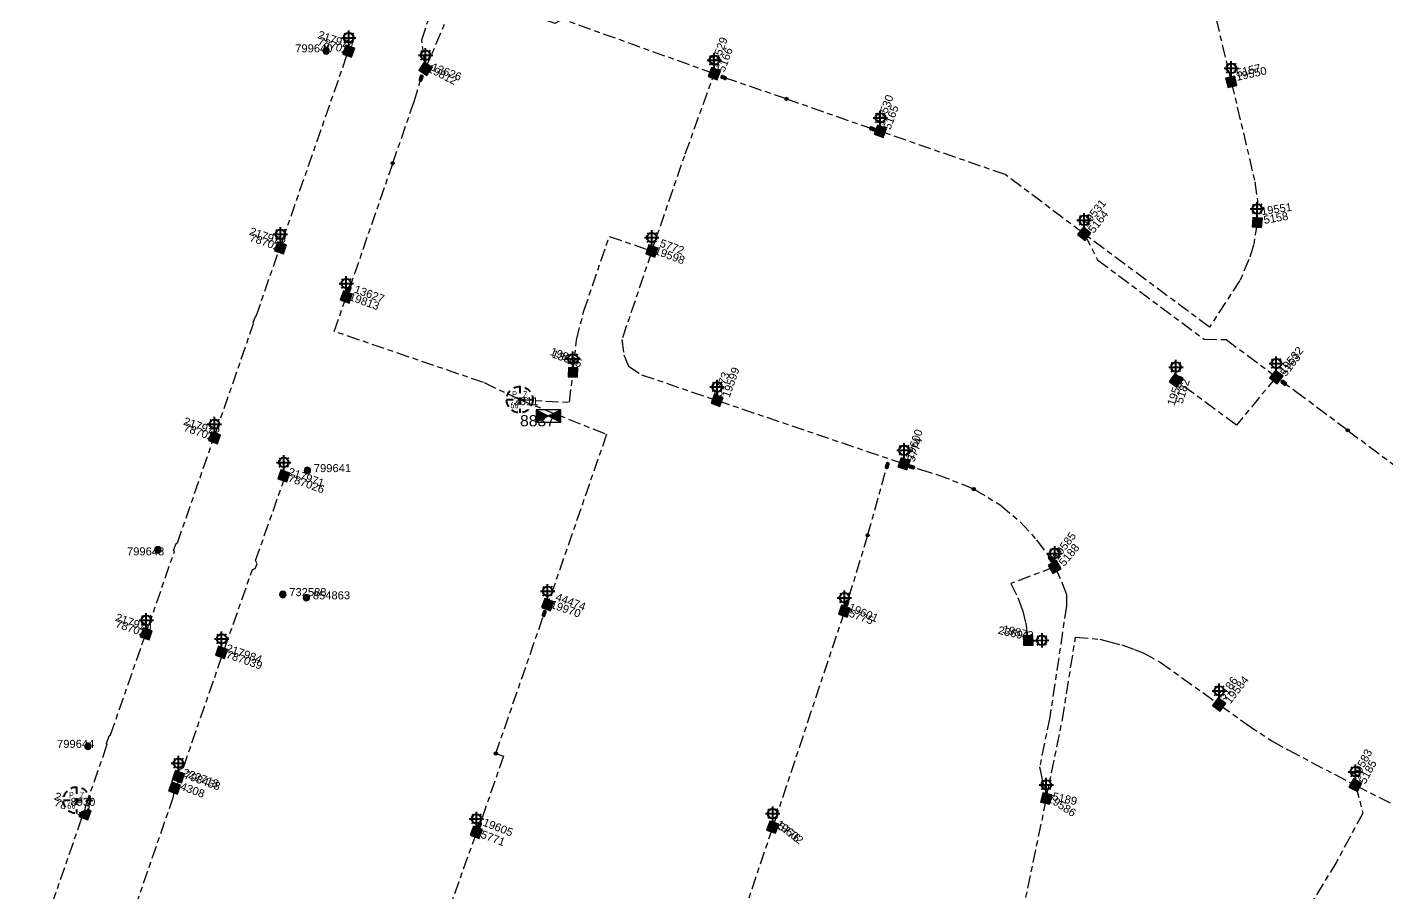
# Model space of a CAD drawing. Header units: metres. Extents: x 301341 to 310479, y 6262403 to 6265281.
# Drawn here: x 309470.5 to 309895.3, y 6264378.3 to 6264648.7 of the extents above; entities that cross this region are included whole.
import ezdxf
from ezdxf.enums import TextEntityAlignment as Align

# ---------------------------------------------------------------- set-up
doc = ezdxf.new("R2010")
doc.units = ezdxf.units.M
doc.linetypes.add('Cable Exist UG', pattern=[8.2, 4, -1.2, 1.8, -1.2])
doc.linetypes.add('Dash', pattern=[5, 3, -2])
doc.layers.get('0').update_dxf_attribs({"color": 6})
for name, color, linetype in [('Equip_SL_EXT', 7, 'Continuous'), ('Equip_SP_SL_EXT', 7, 'Continuous'), ('Mains_SL_EXT', 7, 'Continuous'), ('Sub_SP_EXT', 7, 'Continuous'), ('SupportsOH_SP_TR_HV_LV_SL_EXT', 7, 'Continuous'), ('SupportsUG_SP_LV_SL_EXT', 7, 'Continuous')]:
    doc.layers.add(name, color=color, linetype=linetype)
doc.styles.add('COLUMN_LABEL', font='arial.ttf')
doc.styles.add('iecARIAL', font='arial.ttf', dxfattribs={"height": 2})
doc.styles.add('IESYMBOL1', font='isocp.shx')
doc.styles.add('POLE_LABEL', font='arial.ttf')
doc.styles.add('SLCP_LABEL', font='arial.ttf', dxfattribs={"height": 3.5})
doc.styles.get("Standard").update_dxf_attribs({"font": 'arial.ttf'})

# ---------------------------------------------------------------- blocks, each defined once
blk = doc.blocks.new('SUB_PADMOUNT_EXT')
for points in [[(0, 0), (-3.84, 1.92), (-3.84, -1.92)], [(0, 0), (3.84, 1.92), (3.84, -1.92)]]:
    blk.add_hatch(color=256).paths.add_polyline_path(points)
for p, q in [((3.84, 1.92), (-3.84, -1.92)), ((-3.84, 1.92), (3.84, -1.92))]:
    blk.add_line(p, q)
blk.add_lwpolyline([(-3.84, -1.92), (3.84, -1.92), (3.84, 1.92), (-3.84, 1.92)], close=True)
for tag, height, flags, p in [('STREET_CODE', 0.2, 9, (1.5, 0)), ('ASSET_NUM', 3.5, 8, (2, 2)), ('CONSTRUCTED_VOLTAGE', 0.2, 9, (1.5, -0.2)), ('OPERATING_VOLTAGE', 0.2, 9, (1.5, -0.6)), ('ORIENTATION', 0.2, 9, (1.5, -0.8)), ('OWNED_BY', 0.2, 9, (1.5, -1)), ('OPERATED_BY', 0.2, 9, (1.5, -1.2)), ('SECONDARY_VOLTAGE', 0.2, 9, (1.5, -1.6)), ('STATE', 0.2, 9, (1.5, -1.8)), ('SUBSTATION_TYPE', 0.2, 9, (1.5, -2.2)), ('STREETNAME', 0.2, 9, (1.5, -3)), ('SUBURB', 0.2, 9, (1.5, -3.2)), ('Z', 0.2, 1, (1.5, -3.6)), ('NO_PHASES', 0.2, 9, (1.5, -0.4)), ('MAINTAINED_BY', 0.2, 9, (1.5, -1.4)), ('PARENT', 0.2, 9, (1.5, -2)), ('USAGE', 0.2, 9, (1.5, -2.4)), ('LEGEND', 0.2, 9, (1.5, -2.6)), ('LOCATION', 0.2, 9, (1.5, -2.8)), ('NOTES', 0.2, 9, (1.5, -3.4))]:
    blk.add_attdef(tag, text='', height=height, dxfattribs=dict(flags=flags)).set_placement(p, align=Align.MIDDLE_LEFT)
blk = doc.blocks.new('COLUMN_EXT')
blk.add_hatch(color=256).paths.add_polyline_path([(-1.49, 1.48), (-1.49, -1.49), (1.48, -1.49), (1.48, 1.48)])
blk.add_lwpolyline([(-1.49, -1.49), (1.48, -1.49), (1.48, 1.48), (-1.49, 1.48)], close=True)
for tag, height, style, flags, p in [('STRUCTURE_PLANT_NUMBER', 0.2, 'POLE_LABEL', 9, (1.81, 0.03)), ('ASSET_NUM', 2.5, 'COLUMN_LABEL', 8, (2, 2)), ('STREET_CODE', 0.2, 'COLUMN_LABEL', 9, (1.81, -0.2))]:
    blk.add_attdef(tag, text='', height=height, dxfattribs=dict(style=style, flags=flags)).set_placement(p, align=Align.MIDDLE_LEFT)
at = {"flags": 1}
blk.add_attdef('Z', (1.81, -2.35), '', height=0.2, dxfattribs=at)
at = {"flags": 9}
for tag, p in [('COLUMN_TYPE', (1.81, -0.4)), ('OWNED_BY', (1.81, -0.6)), ('STATE', (1.81, -0.8)), ('USAGE', (1.81, -1)), ('STREETNAME', (1.81, -1.6)), ('SUBURB', (1.81, -1.8)), ('LEGEND', (1.81, -1.2)), ('LOCATION', (1.81, -1.4)), ('NOTES', (1.81, -2))]:
    blk.add_attdef(tag, text='', height=0.2, dxfattribs=at).set_placement(p, align=Align.MIDDLE_LEFT)
blk = doc.blocks.new('SL_LANTERN_EXT')
at = {"lineweight": 40}
for p, q in [((-1.46, 5.68), (-1.06, 5.28)), ((0, 1.97), (0, 6.47)), ((1.46, 5.68), (1.06, 5.28)), ((-2.25, 4.22), (2.25, 4.22)), ((-1.46, 2.76), (-1.06, 3.16)), ((0, 0), (0, 2.72)), ((1.46, 2.76), (1.06, 3.16))]:
    blk.add_line(p, q, dxfattribs=at)
blk.add_circle((0, 4.22), 1.5, dxfattribs=at)
at = {"style": 'iecARIAL', "flags": 8}
blk.add_attdef('ASSET_NUM', (1.5, 1.5), '', height=2.5, dxfattribs=at)
for tag, p, height, flags in [('OPERATING_VOLTAGE', (0.98, -1.65), 0.2, 9), ('ORIENTATION', (0.98, -1.85), 0.2, 9), ('OWNED_BY', (0.98, -2.05), 0.2, 9), ('STATE', (0.98, -2.25), 0.2, 9), ('CONSTRUCTED_VOLTAGE', (0.98, -0.65), 0.2, 9), ('CONTROL_TYPE', (0.98, -0.85), 0.2, 9), ('LANTERN_PURPOSE', (0.98, -1.05), 0.2, 9), ('LANTERN_TYPE', (0.98, -1.25), 0.2, 9), ('NO_PHASES', (0.98, -1.45), 0.2, 9), ('USAGE', (0.98, -2.45), 0.2, 9), ('CEXIST', (0.98, -2.65), 0.2, 9), ('CNEW', (0.98, -2.85), 0.2, 9), ('CNUMBER', (0.98, -3.05), 0.2, 9), ('CREMOVE', (0.98, -3.25), 0.2, 9), ('CREPLACE', (0.98, -3.45), 0.2, 9), ('LKINGHEIGHT', (0.98, -3.65), 0.2, 9), ('LBRACKET', (0.98, -3.85), 0.2, 9), ('LBRACKETVOCAB', (0.98, -4.05), 0.2, 9), ('LCATEGORY', (0.98, -4.25), 0.2, 9), ('LNUMBER', (2.18, -3.25), 2.5, 8), ('LCHARGE1', (0.98, -4.45), 0.2, 9), ('LCHARGE1PERCENT', (0.98, -4.65), 0.2, 9), ('LCHARGE2', (0.98, -4.85), 0.2, 9), ('LCHARGE2PERCENT', (0.98, -5.05), 0.2, 9), ('LCHARGE3', (0.98, -5.25), 0.2, 9), ('LCHARGE3PERCENT', (0.98, -5.45), 0.2, 9), ('LEXIST', (0.98, -5.65), 0.2, 9), ('LLAMP', (0.98, -5.85), 0.2, 9), ('LLAMPVOCAB', (0.98, -6.05), 0.2, 9), ('LMAST', (0.98, -6.25), 0.2, 9), ('LMASTVOCAB', (0.98, -6.45), 0.2, 9), ('LNEW', (0.98, -6.65), 0.2, 9), ('LANTNUMBER', (0.98, -6.85), 0.2, 9), ('LOUTREACH', (0.98, -7.25), 0.2, 9), ('LOUTREACHVOCAB', (0.98, -7.45), 0.2, 9), ('LRATECODE', (0.98, -7.65), 0.2, 9), ('LREMOVE', (0.98, -7.85), 0.2, 9), ('LREPLACE', (0.98, -8.05), 0.2, 9), ('LTYPE', (0.98, -8.25), 0.2, 9), ('LTYPEVOCAB', (0.98, -8.45), 0.2, 9), ('LEGEND', (0.98, -8.65), 0.2, 9), ('STREETNAME', (0.98, -9.25), 0.2, 9), ('SUBURB', (0.98, -9.45), 0.2, 1), ('LOCATION', (0.98, -8.85), 0.2, 9), ('NOTES', (0.98, -9.05), 0.2, 9)]:
    blk.add_attdef(tag, p, '', height=height, dxfattribs=dict(flags=flags))
blk = doc.blocks.new('POLE_EXT')
blk.add_hatch(color=256).paths.add_polyline_path([(-1, 0, 1), (1, 0, 1)])
blk.add_lwpolyline([(-1, 0, 1), (1, 0, 1)], format="xyb", close=True)
for tag, height, flags, p in [('pNumber', 2.5, 8, (-17.84, 2.07)), ('OWNED_BY', 0.2, 9, (1.35, -0.4)), ('SPECIAL_USE', 0.2, 9, (1.35, -0.8)), ('STATE', 0.2, 9, (1.35, -1)), ('cLV', 0.2, 9, (1.35, -1.4)), ('hDepth', 0.2, 9, (1.35, -1.6)), ('hDia', 0.2, 9, (1.35, -1.8)), ('cHV', 0.2, 9, (1.35, -2)), ('cLinedev', 0.2, 9, (1.35, -3.4)), ('pExisting', 0.2, 9, (1.35, -3.8)), ('PARENT', 0.2, 9, (1.35, -0.6)), ('USAGE', 0.2, 9, (1.35, -1.2)), ('LBRACKET', 0.2, 9, (1.35, -2.2)), ('LExisting', 0.2, 9, (1.35, -2.4)), ('LANTNUMBER', 0.2, 9, (1.35, -2.6)), ('LOther', 0.2, 9, (1.35, -2.8)), ('LRemove', 0.2, 9, (1.35, -3)), ('LEGEND', 0.2, 9, (1.35, -3.2)), ('LOCATION', 0.2, 9, (1.35, -3.6)), ('PFNUMBER', 0.2, 9, (1.35, -4)), ('NEWPFNUMBER', 0.2, 9, (1.35, -4.2)), ('pFooting', 0.2, 9, (1.35, -4.4)), ('pNew', 0.2, 9, (1.35, -4.6)), ('pRelocate', 0.2, 9, (1.35, -5)), ('pRemove', 0.2, 9, (1.35, -5.2)), ('pReplace', 0.2, 9, (1.35, -5.4)), ('pStay', 0.2, 9, (1.35, -5.6)), ('pType', 0.2, 9, (1.35, -5.8)), ('cspan', 0.2, 9, (1.35, -6)), ('STREETNAME', 0.2, 9, (1.35, -6.2)), ('SUBURB', 0.2, 9, (1.35, -6.4)), ('OPERATED_BY', 0.2, 9, (1.36, -7.01)), ('NOTES', 0.2, 9, (1.35, -6.6)), ('MAINTAINED_BY', 0.2, 9, (1.36, -6.81))]:
    blk.add_attdef(tag, text='', height=height, dxfattribs=dict(flags=flags)).set_placement(p, align=Align.MIDDLE_LEFT)
at = {"style": 'POLE_LABEL'}
for tag, height, flags, p in [('STRUCTURE_PLANT_NUMBER', 0.2, 9, (1.35, 0.03)), ('ASSET_NUM', 2.5, 8, (2, 2)), ('STREET_CODE', 0.2, 9, (1.35, -0.2))]:
    blk.add_attdef(tag, text='', height=height, dxfattribs=dict(at, flags=flags)).set_placement(p, align=Align.MIDDLE_LEFT)
at = {"flags": 1}
blk.add_attdef('Z', (1.35, -7.33), '', height=0.2, dxfattribs=at)
blk = doc.blocks.new('SL_STJ_EXT')
h = blk.add_hatch(color=256)
edge = h.paths.add_edge_path()
edge.add_ellipse((-0.59, 0.13), major_axis=(0.226, 0.226), ratio=1, start_angle=45, end_angle=135)
edge.add_line((-0.91, 0.13), (-0.91, -0.13))
edge.add_ellipse((-0.59, -0.13), major_axis=(0.226, 0.226), ratio=1, start_angle=135, end_angle=225)
edge.add_line((-0.59, -0.45), (0.59, -0.45))
edge.add_ellipse((0.59, -0.13), major_axis=(-0.226, 0.226), ratio=1, start_angle=135, end_angle=225)
edge.add_line((0.91, -0.13), (0.91, 0.13))
edge.add_ellipse((0.59, 0.13), major_axis=(-0.226, 0.226), ratio=1, start_angle=225, end_angle=315)
edge.add_line((0.59, 0.45), (-0.59, 0.45))
blk.add_lwpolyline([(-0.91, 0.13), (-0.91, -0.13, 0.414214), (-0.59, -0.45), (0.59, -0.45, 0.414214), (0.91, -0.13), (0.91, 0.13, 0.414214), (0.59, 0.45), (-0.59, 0.45, 0.414214)], format="xyb", close=True)
at = {"flags": 1}
blk.add_attdef('Z', (0, 0), '', height=0.2, dxfattribs=at)
at = {"flags": 9}
for tag, p in [('ORIENTATION', (0, 0)), ('USAGE', (0, -0.2)), ('LEGEND', (0, -0.4)), ('NOTES', (0, -0.6))]:
    blk.add_attdef(tag, text='', height=0.2, dxfattribs=at).set_placement(p, align=Align.MIDDLE_LEFT)
blk = doc.blocks.new('SLCP_ZELL_EXT')
blk.add_wipeout([(-0.14, 4.3), (-0.4, 4.28), (-0.67, 4.25), (-0.94, 4.2), (-1.2, 4.13), (-1.46, 4.05), (-1.71, 3.95), (-1.95, 3.83), (-2.19, 3.7), (-2.42, 3.56), (-2.64, 3.4), (-2.85, 3.23), (-3.04, 3.04), (-3.23, 2.85), (-3.4, 2.64), (-3.56, 2.42), (-3.7, 2.19), (-3.83, 1.95), (-3.95, 1.71), (-4.05, 1.46), (-4.13, 1.2), (-4.2, 0.94), (-4.25, 0.67), (-4.28, 0.4), (-4.3, 0.14), (-4.3, -0.14), (-4.28, -0.4), (-4.25, -0.67), (-4.2, -0.94), (-4.13, -1.2), (-4.05, -1.46), (-3.95, -1.71), (-3.83, -1.95), (-3.7, -2.19), (-3.56, -2.42), (-3.4, -2.64), (-3.23, -2.85), (-3.04, -3.04), (-2.85, -3.23), (-2.64, -3.4), (-2.42, -3.56), (-2.19, -3.7), (-1.95, -3.83), (-1.71, -3.95), (-1.46, -4.05), (-1.2, -4.13), (-0.94, -4.2), (-0.67, -4.25), (-0.4, -4.28), (-0.14, -4.3), (0.14, -4.3), (0.4, -4.28), (0.67, -4.25), (0.94, -4.2), (1.2, -4.13), (1.46, -4.05), (1.71, -3.95), (1.95, -3.83), (2.19, -3.7), (2.42, -3.56), (2.64, -3.4), (2.85, -3.23), (3.04, -3.04), (3.23, -2.85), (3.4, -2.64), (3.56, -2.42), (3.7, -2.19), (3.83, -1.95), (3.95, -1.71), (4.05, -1.46), (4.13, -1.2), (4.2, -0.94), (4.25, -0.67), (4.28, -0.4), (4.3, -0.14), (4.3, 0.14), (4.28, 0.4), (4.25, 0.67), (4.2, 0.94), (4.13, 1.2), (4.05, 1.46), (3.95, 1.71), (3.83, 1.95), (3.7, 2.19), (3.56, 2.42), (3.4, 2.64), (3.23, 2.85), (3.04, 3.04), (2.85, 3.23), (2.64, 3.4), (2.42, 3.56), (2.19, 3.7), (1.95, 3.83), (1.71, 3.95), (1.46, 4.05), (1.2, 4.13), (0.94, 4.2), (0.67, 4.25), (0.4, 4.28), (0.14, 4.3)])
at = {"linetype": 'Dash', "lineweight": 40, "ltscale": 0.7}
for p, q in [((-4.11, 0), (4.11, 0)), ((0, 4.11), (0, -4.11))]:
    blk.add_line(p, q, dxfattribs=at)
blk.add_circle((0, 0), 4.11, dxfattribs=at)
at = {"lineweight": 40, "style": 'IESYMBOL1'}
for s, p in [('P', (-1.6, 0)), ('Z', (1.7, 0)), ('60', (-1.61, -3.31))]:
    blk.add_text(s, height=2, dxfattribs=at).set_placement(p, align=Align.BOTTOM_CENTER)
at = {"flags": 1}
blk.add_attdef('Z', (0, 0), '', height=0.2, dxfattribs=at)
at = {"style": 'SLCP_LABEL'}
for tag, height, flags, p in [('ASSET_NUM', 2.5, 8, (2, 2)), ('STREET_CODE', 0.2, 9, (0, -0.2))]:
    blk.add_attdef(tag, text='', height=height, dxfattribs=dict(at, flags=flags)).set_placement(p, align=Align.MIDDLE_LEFT)
at = {"flags": 9}
for tag, p in [('CONSTRUCTED_VOLTAGE', (0, -0.4)), ('CONTROL_TYPE', (0, -0.6)), ('OPERATING_VOLTAGE', (0, -1)), ('ORIENTATION', (0, -1.2)), ('OWNED_BY', (0, -1.4)), ('STATE', (0, -2)), ('NO_PHASES', (0, -0.8)), ('USAGE', (0, -1.6)), ('LOCATION', (0, -1.8)), ('NOTES', (0, -2.2))]:
    blk.add_attdef(tag, text='', height=0.2, dxfattribs=at).set_placement(p, align=Align.MIDDLE_LEFT)
blk = doc.blocks.new('CONNECTOR_NODE_EXT')
h = blk.add_hatch(color=256)
edge = h.paths.add_edge_path()
edge.add_arc((0, 0), 0.5, 0, 360)
blk.add_circle((0, 0), 0.5)
at = {"flags": 1}
blk.add_attdef('Z', (0, 0), '', height=0.2, dxfattribs=at)
at = {"flags": 9}
for tag, p in [('CONNECTOR_TYPE', (0, 0)), ('CONSTRUCTED_VOLTAGE', (0, -0.2)), ('OPERATING_VOLTAGE', (0, -0.6)), ('ORIENTATION', (0, -0.8)), ('SUBTYPE', (0, -1)), ('NO_PHASES', (0, -0.4)), ('USAGE', (0, -1.2)), ('NOTES', (0, -1.4))]:
    blk.add_attdef(tag, text='', height=0.2, dxfattribs=at).set_placement(p, align=Align.MIDDLE_LEFT)

msp = doc.modelspace()

# ---------------------------------------------------------------- linework, layer by layer
at = {"layer": 'Mains_SL_EXT', "linetype": 'Cable Exist UG'}
for points in [[(309594.93, 6264635.73), (309605.58, 6264660.68), (309602.87, 6264665.3), (309602.87, 6264668.73), (309604.88, 6264670.42), (309619.84, 6264712.97), (309621.58, 6264713.66)], [(309848.3, 6264687.41), (309834.74, 6264680.27), (309836.08, 6264675.11), (309846.68, 6264631.67)], [(309594.94, 6264635.73), (309593.73, 6264644.73), (309598.42, 6264658.94), (309584.84, 6264663.37)], [(309685.16, 6264634.18), (309637.7, 6264651.18), (309635.38, 6264649.87), (309632.24, 6264650.98), (309631.37, 6264652.88)], [(309549.59, 6264579.79), (309550.21, 6264581.96), (309550.21, 6264581.96), (309570.39, 6264639.97), (309570.93, 6264641.22)], [(309584.68, 6264606.24), (309591.36, 6264625.47), (309593.55, 6264632.8)], [(309665.62, 6264578.79), (309676.1, 6264609.18), (309685.16, 6264634.18)], [(309707.71, 6264626.34), (309688.09, 6264632.99)], [(309846.68, 6264631.67), (309854.05, 6264600.46), (309854.83, 6264594.5), (309854.78, 6264587.72)], [(309707.71, 6264626.34), (309734.59, 6264616.92)], [(309800.72, 6264584.17), (309776.08, 6264602.66), (309737.01, 6264616.17)], [(309584.68, 6264606.24), (309571.07, 6264566.89)], [(309854.78, 6264587.72), (309853.65, 6264580.65), (309852.21, 6264576.13), (309849.39, 6264569.62), (309839.84, 6264555.01), (309800.72, 6264584.17)], [(309641, 6264540.9), (309642.07, 6264551), (309644.42, 6264560.12), (309652.34, 6264583.34), (309665.62, 6264578.79)], [(309800.72, 6264584.17), (309804.89, 6264576.07), (309838.17, 6264551.26), (309845.05, 6264551.15), (309860.75, 6264539.42)], [(309528.97, 6264520.48), (309529.29, 6264521.82), (309529.29, 6264521.82), (309541.2, 6264556.12), (309541.05, 6264556.32), (309541.76, 6264558.37), (309542.01, 6264558.46), (309548.95, 6264578.45), (309549.59, 6264579.79)], [(309665.62, 6264578.79), (309656.31, 6264551.19), (309656.86, 6264546.41), (309658.36, 6264542.85), (309662.43, 6264540.14), (309686.03, 6264532.11)], [(309860.75, 6264539.42), (309848.27, 6264524.42), (309829.37, 6264538.34)], [(309883.06, 6264522.77), (309869.11, 6264533.18), (309863.06, 6264537.61)], [(309686.03, 6264532.11), (309744.44, 6264512.32)], [(309883.06, 6264522.77), (309901.69, 6264508.86)], [(309507.67, 6264459.21), (309508.18, 6264461.06), (309508.18, 6264461.06), (309516.48, 6264484.94), (309516.22, 6264485.26), (309516.97, 6264487.41), (309517.4, 6264487.59), (309528.18, 6264518.65), (309528.97, 6264520.48)], [(309733.06, 6264489.98), (309739.18, 6264511.78)], [(309766.21, 6264504.42), (309758.23, 6264507.65), (309752.42, 6264509.63), (309746.86, 6264511.34)], [(309531.21, 6264453.42), (309532.08, 6264454.38), (309532.08, 6264454.38), (309540.85, 6264479.3), (309541.72, 6264479.58), (309542.37, 6264481.13), (309541.84, 6264482.1), (309550.41, 6264506.46), (309550.64, 6264508.54)], [(309766.21, 6264504.42), (309774.44, 6264499.52), (309780.74, 6264494.21), (309785.8, 6264488.57), (309790.28, 6264482.58)], [(309733.06, 6264489.98), (309726.6, 6264468.85)], [(309791.51, 6264480.13), (309777.75, 6264474.92), (309779.96, 6264470.56), (309781.41, 6264466.67), (309782.48, 6264462.54), (309783.25, 6264457.12)], [(309791.51, 6264480.13), (309793.83, 6264475.04), (309795.19, 6264471.53), (309795.18, 6264467.97), (309789.98, 6264433.13), (309786.81, 6264417.66), (309788.87, 6264407.8)], [(309616.87, 6264421.8), (309632.02, 6264465.57)], [(309725.81, 6264466.27), (309703.4, 6264398.82)], [(309788.87, 6264407.8), (309793.92, 6264432.41), (309798.02, 6264458.21), (309805.65, 6264457.51), (309807.92, 6264456.92), (309812.45, 6264455.75), (309816.48, 6264454.33), (309819.13, 6264453.31), (309824.45, 6264450.37), (309842.91, 6264437.18)], [(309516.45, 6264410.55), (309515.72, 6264413.23), (309515.72, 6264413.23), (309516.61, 6264415.99), (309519.26, 6264417.47), (309531.33, 6264452.17), (309531.33, 6264452.17), (309531.21, 6264453.42)], [(309842.91, 6264437.18), (309851.34, 6264431.05), (309859.34, 6264425.77), (309864.41, 6264422.95), (309885.46, 6264411.92)], [(309616.87, 6264421.8), (309619.26, 6264420.96), (309611.79, 6264399.4)], [(309885.46, 6264411.92), (309904.14, 6264402.47), (309909.55, 6264401.15), (309914.69, 6264402.46), (309918.46, 6264405.79), (309927.58, 6264418.3), (309928.74, 6264419.06)], [(309516.45, 6264410.55), (309517.26, 6264411.58), (309517.79, 6264413.2), (309517.73, 6264414.6)], [(309885.46, 6264411.92), (309887.77, 6264403.23), (309879.66, 6264388.12), (309866, 6264365.71)], [(309516.28, 6264410.62), (309516.1, 6264408.28), (309499.29, 6264359.7), (309496.74, 6264358.47), (309495.69, 6264355.69), (309496.42, 6264352.97)], [(309788.87, 6264407.8), (309780.39, 6264367.21), (309769.37, 6264335.48)], [(309703.4, 6264398.82), (309691.85, 6264364.61), (309688.47, 6264360.03), (309675.88, 6264360.14)], [(309610.83, 6264397.18), (309593.31, 6264348.14)]]:
    msp.add_lwpolyline(points, dxfattribs=at)

# ---------------------------------------------------------------- block references
at = {"layer": 'Equip_SL_EXT'}
for p, rotation in [((309593.55, 6264632.8), 72.34210594162677), ((309688.09, 6264632.99), 160.0885681354503), ((309734.59, 6264616.92), 339.5648781842958), ((309571.07, 6264566.89), 249.7645481445331), ((309863.06, 6264537.61), 142.5945296278344), ((309739.18, 6264511.78), 73.22746215362649), ((309746.86, 6264511.34), 161.7022173670384), ((309790.28, 6264482.58), 305.692249955934), ((309632.02, 6264465.57), 69.80908681305758), ((309726.6, 6264468.85), 251.8389827673614), ((309611.79, 6264399.4), 249.7163287440607)]:
    msp.add_blockref('SL_STJ_EXT', p, dxfattribs=dict(at, rotation=rotation))
for p in [(309707.71, 6264626.34), (309584.68, 6264606.24), (309883.06, 6264522.77), (309766.21, 6264504.42), (309733.06, 6264489.98), (309616.87, 6264421.8)]:
    msp.add_blockref('CONNECTOR_NODE_EXT', p, dxfattribs=at)
at = {"layer": 'Equip_SP_SL_EXT'}
ref = msp.add_blockref('SL_LANTERN_EXT', (309570.93, 6264641.22), dxfattribs=at)
ref.add_attrib('ASSET_NUM', '217974', dxfattribs={"layer": '0', "height": 2.5, "rotation": 340.8456, "style": 'iecARIAL'}).set_placement((309572.43, 6264642.72), align=Align.MIDDLE_RIGHT)
ref = msp.add_blockref('SL_LANTERN_EXT', (309685.16, 6264634.18), dxfattribs=at)
ref.add_attrib('ASSET_NUM', '19529', dxfattribs={"layer": '0', "height": 2.5, "rotation": 69.1511, "style": 'iecARIAL'}).set_placement((309686.66, 6264635.68), align=Align.BOTTOM_LEFT)
ref = msp.add_blockref('SL_LANTERN_EXT', (309594.93, 6264635.73), dxfattribs=at)
ref.add_attrib('ASSET_NUM', '19812', dxfattribs={"layer": '0', "height": 2.5, "rotation": 333.001, "style": 'iecARIAL'}).set_placement((309596.43, 6264637.23), align=Align.TOP_LEFT)
ref = msp.add_blockref('SL_LANTERN_EXT', (309846.68, 6264631.67), dxfattribs=at)
ref.add_attrib('ASSET_NUM', '19550', dxfattribs={"layer": '0', "height": 2.5, "rotation": 12.245, "style": 'iecARIAL'}).set_placement((309848.18, 6264633.17), align=Align.MIDDLE_LEFT)
ref = msp.add_blockref('SL_LANTERN_EXT', (309737.01, 6264616.17), dxfattribs=at)
ref.add_attrib('ASSET_NUM', '19530', dxfattribs={"layer": '0', "height": 2.5, "rotation": 69.5516, "style": 'iecARIAL'}).set_placement((309738.51, 6264617.67), align=Align.BOTTOM_LEFT)
ref = msp.add_blockref('SL_LANTERN_EXT', (309800.72, 6264584.17), dxfattribs=at)
ref.add_attrib('ASSET_NUM', '19531', dxfattribs={"layer": '0', "height": 2.5, "rotation": 50.7614, "style": 'iecARIAL'}).set_placement((309802.22, 6264585.67), align=Align.BOTTOM_LEFT)
ref = msp.add_blockref('SL_LANTERN_EXT', (309854.78, 6264587.72), dxfattribs=at)
ref.add_attrib('ASSET_NUM', '19551', dxfattribs={"layer": '0', "height": 2.5, "rotation": 8.4251, "style": 'iecARIAL'}).set_placement((309856.28, 6264589.22), align=Align.BOTTOM_LEFT)
ref = msp.add_blockref('SL_LANTERN_EXT', (309549.59, 6264579.79), dxfattribs=at)
ref.add_attrib('ASSET_NUM', '217973', dxfattribs={"layer": '0', "height": 2.5, "rotation": 340.8456, "style": 'iecARIAL'}).set_placement((309551.09, 6264581.29), align=Align.MIDDLE_RIGHT)
ref = msp.add_blockref('SL_LANTERN_EXT', (309665.62, 6264578.79), dxfattribs=at)
ref.add_attrib('ASSET_NUM', '19598', dxfattribs={"layer": '0', "height": 2.5, "rotation": 339.7907, "style": 'iecARIAL'}).set_placement((309667.12, 6264580.29), align=Align.TOP_LEFT)
ref = msp.add_blockref('SL_LANTERN_EXT', (309570.15, 6264564.42), dxfattribs=at)
ref.add_attrib('ASSET_NUM', '19813', dxfattribs={"layer": '0', "height": 2.5, "rotation": 340.0355, "style": 'iecARIAL'}).set_placement((309571.65, 6264565.92), align=Align.TOP_LEFT)
ref = msp.add_blockref('SL_LANTERN_EXT', (309641, 6264540.9), dxfattribs=at)
ref.add_attrib('ASSET_NUM', '19814', dxfattribs={"layer": '0', "height": 2.5, "rotation": 340.0355, "style": 'iecARIAL'}).set_placement((309642.5, 6264542.4), align=Align.BOTTOM_RIGHT)
ref = msp.add_blockref('SL_LANTERN_EXT', (309860.75, 6264539.42), dxfattribs=at)
ref.add_attrib('ASSET_NUM', '19532', dxfattribs={"layer": '0', "height": 2.5, "rotation": 50.6758, "style": 'iecARIAL'}).set_placement((309862.25, 6264540.92), align=Align.MIDDLE_LEFT)
ref = msp.add_blockref('SL_LANTERN_EXT', (309829.37, 6264538.34), dxfattribs=at)
ref.add_attrib('ASSET_NUM', '19580', dxfattribs={"layer": '0', "height": 2.5, "rotation": 71.0443, "style": 'iecARIAL'}).set_placement((309830.87, 6264539.84), align=Align.MIDDLE_RIGHT)
ref = msp.add_blockref('SL_LANTERN_EXT', (309686.03, 6264532.11), dxfattribs=at)
ref.add_attrib('ASSET_NUM', '19599', dxfattribs={"layer": '0', "height": 2.5, "rotation": 70.6822, "style": 'iecARIAL'}).set_placement((309687.53, 6264533.61), align=Align.TOP_LEFT)
ref = msp.add_blockref('SL_LANTERN_EXT', (309528.97, 6264520.48), dxfattribs=at)
ref.add_attrib('ASSET_NUM', '217972', dxfattribs={"layer": '0', "height": 2.5, "rotation": 340.8294, "style": 'iecARIAL'}).set_placement((309530.47, 6264521.98), align=Align.MIDDLE_RIGHT)
ref = msp.add_blockref('SL_LANTERN_EXT', (309744.44, 6264512.32), dxfattribs=at)
ref.add_attrib('ASSET_NUM', '19600', dxfattribs={"layer": '0', "height": 2.5, "rotation": 70.6822, "style": 'iecARIAL'}).set_placement((309745.94, 6264513.82), align=Align.MIDDLE_LEFT)
ref = msp.add_blockref('SL_LANTERN_EXT', (309550.64, 6264508.54), dxfattribs=at)
ref.add_attrib('ASSET_NUM', '217971', dxfattribs={"layer": '0', "height": 2.5, "rotation": 340.5658, "style": 'iecARIAL'}).set_placement((309552.14, 6264510.04), align=Align.MIDDLE_LEFT)
ref = msp.add_blockref('SL_LANTERN_EXT', (309791.51, 6264480.13), dxfattribs=at)
ref.add_attrib('ASSET_NUM', '19585', dxfattribs={"layer": '0', "height": 2.5, "rotation": 52.1403, "style": 'iecARIAL'}).set_placement((309793.01, 6264481.63), align=Align.BOTTOM_LEFT)
ref = msp.add_blockref('SL_LANTERN_EXT', (309633.06, 6264468.3), dxfattribs=at)
ref.add_attrib('ASSET_NUM', '19970', dxfattribs={"layer": '0', "height": 2.5, "rotation": 340.6254, "style": 'iecARIAL'}).set_placement((309634.56, 6264469.8), align=Align.TOP_LEFT)
ref = msp.add_blockref('SL_LANTERN_EXT', (309725.81, 6264466.27), dxfattribs=at)
ref.add_attrib('ASSET_NUM', '19601', dxfattribs={"layer": '0', "height": 2.5, "rotation": 336.5818, "style": 'iecARIAL'}).set_placement((309727.31, 6264467.77), align=Align.MIDDLE_LEFT)
ref = msp.add_blockref('SL_LANTERN_EXT', (309507.67, 6264459.21), dxfattribs=at)
ref.add_attrib('ASSET_NUM', '217970', dxfattribs={"layer": '0', "height": 2.5, "rotation": 340.8331, "style": 'iecARIAL'}).set_placement((309509.17, 6264460.71), align=Align.MIDDLE_RIGHT)
ref = msp.add_blockref('SL_LANTERN_EXT', (309531.21, 6264453.42), dxfattribs=at)
ref.add_attrib('ASSET_NUM', '217984', dxfattribs={"layer": '0', "height": 2.5, "rotation": 340.8883, "style": 'iecARIAL'}).set_placement((309532.71, 6264454.92), align=Align.MIDDLE_LEFT)
ref = msp.add_blockref('SL_LANTERN_EXT', (309783.25, 6264457.12), dxfattribs=dict(at, rotation=270.588116246743))
ref.add_attrib('ASSET_NUM', '19872', dxfattribs={"layer": '0', "height": 2.5, "rotation": 347.0542, "style": 'iecARIAL'}).set_placement((309784.75, 6264458.62), align=Align.MIDDLE_RIGHT)
ref = msp.add_blockref('SL_LANTERN_EXT', (309842.91, 6264437.18), dxfattribs=at)
ref.add_attrib('ASSET_NUM', '19584', dxfattribs={"layer": '0', "height": 2.5, "rotation": 52.1955, "style": 'iecARIAL'}).set_placement((309844.41, 6264438.68), align=Align.TOP_LEFT)
ref = msp.add_blockref('SL_LANTERN_EXT', (309517.73, 6264414.6), dxfattribs=at)
ref.add_attrib('ASSET_NUM', '222718', dxfattribs={"layer": '0', "height": 2.5, "rotation": 340.3093, "style": 'iecARIAL'}).set_placement((309519.23, 6264416.1), align=Align.MIDDLE_LEFT)
ref = msp.add_blockref('SL_LANTERN_EXT', (309885.46, 6264411.92), dxfattribs=at)
ref.add_attrib('ASSET_NUM', '19583', dxfattribs={"layer": '0', "height": 2.5, "rotation": 62.1549, "style": 'iecARIAL'}).set_placement((309886.96, 6264413.42), align=Align.BOTTOM_LEFT)
ref = msp.add_blockref('SL_LANTERN_EXT', (309788.87, 6264407.8), dxfattribs=at)
ref.add_attrib('ASSET_NUM', '19586', dxfattribs={"layer": '0', "height": 2.5, "rotation": 326.9446, "style": 'iecARIAL'}).set_placement((309790.37, 6264409.3), align=Align.TOP_LEFT)
ref = msp.add_blockref('SL_LANTERN_EXT', (309488.52, 6264403.04), dxfattribs=dict(at, rotation=357.5633517191606))
ref.add_attrib('ASSET_NUM', '217969', dxfattribs={"layer": '0', "height": 2.5, "rotation": 339.1386, "style": 'iecARIAL'}).set_placement((309490.02, 6264404.54), align=Align.MIDDLE_RIGHT)
ref = msp.add_blockref('SL_LANTERN_EXT', (309610.83, 6264397.18), dxfattribs=at)
ref.add_attrib('ASSET_NUM', '19605', dxfattribs={"layer": '0', "height": 2.5, "rotation": 338.6364, "style": 'iecARIAL'}).set_placement((309612.33, 6264398.68), align=Align.BOTTOM_LEFT)
ref = msp.add_blockref('SL_LANTERN_EXT', (309703.4, 6264398.82), dxfattribs=at)
ref.add_attrib('ASSET_NUM', '19602', dxfattribs={"layer": '0', "height": 2.5, "rotation": 321.8617, "style": 'iecARIAL'}).set_placement((309704.9, 6264400.32), align=Align.MIDDLE_LEFT)
at = {"layer": 'Sub_SP_EXT'}
ref = msp.add_blockref('SUB_PADMOUNT_EXT', (309633.33, 6264527.28), dxfattribs=at)
ref.add_attrib('ASSET_NUM', '8837', dxfattribs={"layer": '0', "height": 3.5}).set_placement((309635.33, 6264527.53), align=Align.TOP_RIGHT)
at = {"layer": 'SupportsOH_SP_TR_HV_LV_SL_EXT'}
ref = msp.add_blockref('POLE_EXT', (309563.86, 6264641.36), dxfattribs=at)
ref.add_attrib('ASSET_NUM', '799640', dxfattribs={"layer": '0', "height": 2.5, "style": 'POLE_LABEL'}).set_placement((309565.86, 6264642.11), align=Align.MIDDLE_RIGHT)
ref = msp.add_blockref('POLE_EXT', (309558.02, 6264510.23), dxfattribs=at)
ref.add_attrib('ASSET_NUM', '799641', dxfattribs={"layer": '0', "height": 2.5, "style": 'POLE_LABEL'}).set_placement((309560.02, 6264510.98), align=Align.MIDDLE_LEFT)
ref = msp.add_blockref('POLE_EXT', (309511.3, 6264485.48), dxfattribs=at)
ref.add_attrib('ASSET_NUM', '799643', dxfattribs={"layer": '0', "height": 2.5, "style": 'POLE_LABEL'}).set_placement((309513.3, 6264486.23), align=Align.TOP_RIGHT)
ref = msp.add_blockref('POLE_EXT', (309550.34, 6264471.49), dxfattribs=dict(at, rotation=0.5224099882431407))
ref.add_attrib('ASSET_NUM', '732588', dxfattribs={"layer": '0', "height": 2.5, "rotation": 0.0114, "style": 'POLE_LABEL'}).set_placement((309552.34, 6264472.24), align=Align.MIDDLE_LEFT)
ref = msp.add_blockref('POLE_EXT', (309557.71, 6264470.5), dxfattribs=at)
ref.add_attrib('ASSET_NUM', '854863', dxfattribs={"layer": '0', "height": 2.5, "style": 'POLE_LABEL'}).set_placement((309559.71, 6264471.25), align=Align.MIDDLE_LEFT)
ref = msp.add_blockref('POLE_EXT', (309489.45, 6264424.09), dxfattribs=at)
ref.add_attrib('ASSET_NUM', '799644', dxfattribs={"layer": '0', "height": 2.5, "style": 'POLE_LABEL'}).set_placement((309491.45, 6264424.84), align=Align.MIDDLE_RIGHT)
at = {"layer": 'SupportsUG_SP_LV_SL_EXT'}
ref = msp.add_blockref('COLUMN_EXT', (309570.93, 6264641.22), dxfattribs=dict(at, rotation=70.84555407824261))
ref.add_attrib('ASSET_NUM', '787029', dxfattribs={"layer": '0', "height": 2.5, "rotation": 340.8456, "style": 'COLUMN_LABEL'}).set_placement((309572.93, 6264641.97), align=Align.TOP_RIGHT)
ref = msp.add_blockref('COLUMN_EXT', (309685.16, 6264634.18), dxfattribs=dict(at, rotation=159.7224208206575))
ref.add_attrib('ASSET_NUM', '5166', dxfattribs={"layer": '0', "height": 2.5, "rotation": 69.8316, "style": 'COLUMN_LABEL'}).set_placement((309687.16, 6264634.93), align=Align.MIDDLE_LEFT)
ref = msp.add_blockref('COLUMN_EXT', (309594.93, 6264635.73), dxfattribs=dict(at, rotation=57.22402337016832))
ref.add_attrib('ASSET_NUM', '13626', dxfattribs={"layer": '0', "height": 2.5, "rotation": 339.4159, "style": 'COLUMN_LABEL'}).set_placement((309596.93, 6264636.48), align=Align.MIDDLE_LEFT)
ref = msp.add_blockref('COLUMN_EXT', (309846.68, 6264631.67), dxfattribs=dict(at, rotation=102.413363238037))
ref.add_attrib('ASSET_NUM', '5157', dxfattribs={"layer": '0', "height": 2.5, "rotation": 12.5216, "style": 'COLUMN_LABEL'}).set_placement((309848.68, 6264632.42), align=Align.BOTTOM_LEFT)
ref = msp.add_blockref('COLUMN_EXT', (309737.01, 6264616.17), dxfattribs=dict(at, rotation=159.6844055256785))
ref.add_attrib('ASSET_NUM', '5165', dxfattribs={"layer": '0', "height": 2.5, "rotation": 69.7927, "style": 'COLUMN_LABEL'}).set_placement((309739.01, 6264616.92), align=Align.MIDDLE_LEFT)
ref = msp.add_blockref('COLUMN_EXT', (309800.72, 6264584.17), dxfattribs=dict(at, rotation=141.915256330718))
ref.add_attrib('ASSET_NUM', '5164', dxfattribs={"layer": '0', "height": 2.5, "rotation": 52.0241, "style": 'COLUMN_LABEL'}).set_placement((309802.72, 6264584.92), align=Align.MIDDLE_LEFT)
ref = msp.add_blockref('COLUMN_EXT', (309854.78, 6264587.72), dxfattribs=dict(at, rotation=85.2452973793362))
ref.add_attrib('ASSET_NUM', '5158', dxfattribs={"layer": '0', "height": 2.5, "rotation": 9.817, "style": 'COLUMN_LABEL'}).set_placement((309856.78, 6264588.47), align=Align.MIDDLE_LEFT)
ref = msp.add_blockref('COLUMN_EXT', (309549.59, 6264579.79), dxfattribs=dict(at, rotation=70.84555407824261))
ref.add_attrib('ASSET_NUM', '787028', dxfattribs={"layer": '0', "height": 2.5, "rotation": 340.8456, "style": 'COLUMN_LABEL'}).set_placement((309551.59, 6264580.54), align=Align.TOP_RIGHT)
ref = msp.add_blockref('COLUMN_EXT', (309665.62, 6264578.79), dxfattribs=dict(at, rotation=70.34230134525636))
ref.add_attrib('ASSET_NUM', '5772', dxfattribs={"layer": '0', "height": 2.5, "rotation": 340.3061, "style": 'COLUMN_LABEL'}).set_placement((309667.62, 6264579.54), align=Align.BOTTOM_LEFT)
ref = msp.add_blockref('COLUMN_EXT', (309570.15, 6264564.42), dxfattribs=dict(at, rotation=70.03817898542799))
ref.add_attrib('ASSET_NUM', '13627', dxfattribs={"layer": '0', "height": 2.5, "rotation": 340.0025, "style": 'COLUMN_LABEL'}).set_placement((309572.15, 6264565.17), align=Align.BOTTOM_LEFT)
ref = msp.add_blockref('COLUMN_EXT', (309641, 6264540.9), dxfattribs=dict(at, rotation=268.2615301739324))
ref.add_attrib('ASSET_NUM', '13625', dxfattribs={"layer": '0', "height": 2.5, "rotation": 340.0355, "style": 'COLUMN_LABEL'}).set_placement((309643, 6264541.65), align=Align.BOTTOM_RIGHT)
ref = msp.add_blockref('COLUMN_EXT', (309860.75, 6264539.42), dxfattribs=dict(at, rotation=141.8692378157443))
ref.add_attrib('ASSET_NUM', '5163', dxfattribs={"layer": '0', "height": 2.5, "rotation": 51.9777, "style": 'COLUMN_LABEL'}).set_placement((309862.75, 6264540.17), align=Align.MIDDLE_LEFT)
ref = msp.add_blockref('COLUMN_EXT', (309686.03, 6264532.11), dxfattribs=dict(at, rotation=160.0205407654888))
ref.add_attrib('ASSET_NUM', '5773', dxfattribs={"layer": '0', "height": 2.5, "rotation": 70.1296, "style": 'COLUMN_LABEL'}).set_placement((309688.03, 6264532.86), align=Align.BOTTOM_LEFT)
ref = msp.add_blockref('COLUMN_EXT', (309829.37, 6264538.34), dxfattribs=dict(at, rotation=322.4932096119414))
ref.add_attrib('ASSET_NUM', '5182', dxfattribs={"layer": '0', "height": 2.5, "rotation": 72.6915, "style": 'COLUMN_LABEL'}).set_placement((309831.37, 6264539.09), align=Align.TOP_RIGHT)
ref = msp.add_blockref('COLUMN_EXT', (309528.97, 6264520.48), dxfattribs=dict(at, rotation=70.82942374459763))
ref.add_attrib('ASSET_NUM', '787027', dxfattribs={"layer": '0', "height": 2.5, "rotation": 340.8294, "style": 'COLUMN_LABEL'}).set_placement((309530.97, 6264521.23), align=Align.TOP_RIGHT)
ref = msp.add_blockref('COLUMN_EXT', (309744.44, 6264512.32), dxfattribs=dict(at, rotation=160.1846067753959))
ref.add_attrib('ASSET_NUM', '5774', dxfattribs={"layer": '0', "height": 2.5, "rotation": 70.2933, "style": 'COLUMN_LABEL'}).set_placement((309746.44, 6264513.07), align=Align.MIDDLE_LEFT)
ref = msp.add_blockref('COLUMN_EXT', (309550.64, 6264508.54), dxfattribs=dict(at, rotation=250.5658241430812))
ref.add_attrib('ASSET_NUM', '787026', dxfattribs={"layer": '0', "height": 2.5, "rotation": 340.5658, "style": 'COLUMN_LABEL'}).set_placement((309552.64, 6264509.29), align=Align.TOP_LEFT)
ref = msp.add_blockref('COLUMN_EXT', (309791.51, 6264480.13), dxfattribs=dict(at, rotation=119.1520978585794))
ref.add_attrib('ASSET_NUM', '5188', dxfattribs={"layer": '0', "height": 2.5, "rotation": 50.3221, "style": 'COLUMN_LABEL'}).set_placement((309793.51, 6264480.88), align=Align.MIDDLE_LEFT)
ref = msp.add_blockref('COLUMN_EXT', (309633.06, 6264468.3), dxfattribs=dict(at, rotation=69.65002281564747))
ref.add_attrib('ASSET_NUM', '44474', dxfattribs={"layer": '0', "height": 2.5, "rotation": 339.6136, "style": 'COLUMN_LABEL'}).set_placement((309635.06, 6264469.05), align=Align.BOTTOM_LEFT)
ref = msp.add_blockref('COLUMN_EXT', (309725.81, 6264466.27), dxfattribs=dict(at, rotation=70.48435850017637))
ref.add_attrib('ASSET_NUM', '5775', dxfattribs={"layer": '0', "height": 2.5, "rotation": 340.448, "style": 'COLUMN_LABEL'}).set_placement((309727.81, 6264467.02), align=Align.TOP_LEFT)
ref = msp.add_blockref('COLUMN_EXT', (309507.67, 6264459.21), dxfattribs=dict(at, rotation=70.83306828964535))
ref.add_attrib('ASSET_NUM', '787025', dxfattribs={"layer": '0', "height": 2.5, "rotation": 340.8331, "style": 'COLUMN_LABEL'}).set_placement((309509.67, 6264459.96), align=Align.TOP_RIGHT)
ref = msp.add_blockref('COLUMN_EXT', (309783.25, 6264457.12), dxfattribs=dict(at, rotation=270.588116246743))
ref.add_attrib('ASSET_NUM', '236911', dxfattribs={"layer": '0', "height": 2.5, "rotation": 347.0542, "style": 'COLUMN_LABEL'}).set_placement((309785.25, 6264457.87), align=Align.MIDDLE_RIGHT)
ref = msp.add_blockref('COLUMN_EXT', (309531.21, 6264453.42), dxfattribs=dict(at, rotation=250.8658285788303))
ref.add_attrib('ASSET_NUM', '787039', dxfattribs={"layer": '0', "height": 2.5, "rotation": 340.8883, "style": 'COLUMN_LABEL'}).set_placement((309533.21, 6264454.17), align=Align.TOP_LEFT)
ref = msp.add_blockref('COLUMN_EXT', (309842.91, 6264437.18), dxfattribs=dict(at, rotation=143.531906769805))
ref.add_attrib('ASSET_NUM', '5186', dxfattribs={"layer": '0', "height": 2.5, "rotation": 53.6401, "style": 'COLUMN_LABEL'}).set_placement((309844.91, 6264437.93), align=Align.BOTTOM_LEFT)
ref = msp.add_blockref('COLUMN_EXT', (309885.46, 6264411.92), dxfattribs=dict(at, rotation=151.7061955926863))
ref.add_attrib('ASSET_NUM', '5185', dxfattribs={"layer": '0', "height": 2.5, "rotation": 61.8151, "style": 'COLUMN_LABEL'}).set_placement((309887.46, 6264412.67), align=Align.MIDDLE_LEFT)
ref = msp.add_blockref('COLUMN_EXT', (309517.73, 6264414.6), dxfattribs=dict(at, rotation=250.8770629465043))
ref.add_attrib('ASSET_NUM', '798458', dxfattribs={"layer": '0', "height": 2.5, "rotation": 340.3093, "style": 'COLUMN_LABEL'}).set_placement((309519.73, 6264415.35), align=Align.MIDDLE_LEFT)
ref = msp.add_blockref('COLUMN_EXT', (309516.51, 6264411.01), dxfattribs=dict(at, rotation=69.88811846834633))
ref.add_attrib('ASSET_NUM', '4308', dxfattribs={"layer": '0', "height": 2.5, "rotation": 339.8519, "style": 'COLUMN_LABEL'}).set_placement((309518.51, 6264411.76), align=Align.MIDDLE_LEFT)
ref = msp.add_blockref('COLUMN_EXT', (309488.52, 6264403.04), dxfattribs=dict(at, rotation=70.37071616823393))
ref.add_attrib('ASSET_NUM', '787024', dxfattribs={"layer": '0', "height": 2.5, "rotation": 339.1386, "style": 'COLUMN_LABEL'}).set_placement((309490.52, 6264403.79), align=Align.TOP_RIGHT)
ref = msp.add_blockref('COLUMN_EXT', (309788.87, 6264407.8), dxfattribs=dict(at, rotation=77.28309388633465))
ref.add_attrib('ASSET_NUM', '5189', dxfattribs={"layer": '0', "height": 2.5, "rotation": 347.2467, "style": 'COLUMN_LABEL'}).set_placement((309790.87, 6264408.55), align=Align.MIDDLE_LEFT)
ref = msp.add_blockref('COLUMN_EXT', (309610.83, 6264397.18), dxfattribs=dict(at, rotation=69.34389965082084))
ref.add_attrib('ASSET_NUM', '5771', dxfattribs={"layer": '0', "height": 2.5, "rotation": 339.3074, "style": 'COLUMN_LABEL'}).set_placement((309612.83, 6264397.93), align=Align.TOP_LEFT)
ref = msp.add_blockref('COLUMN_EXT', (309703.4, 6264398.82), dxfattribs=dict(at, rotation=70.57339432262617))
ref.add_attrib('ASSET_NUM', '5776', dxfattribs={"layer": '0', "height": 2.5, "rotation": 323.5518, "style": 'COLUMN_LABEL'}).set_placement((309705.4, 6264399.57), align=Align.MIDDLE_LEFT)

# ---------------------------------------------------------------- next in the draw order: block references
at = {"layer": 'Equip_SL_EXT'}
ref = msp.add_blockref('SLCP_ZELL_EXT', (309624.34, 6264532.38), dxfattribs=at)
ref.add_attrib('ASSET_NUM', '3011', dxfattribs={"layer": '0', "height": 2.5, "style": 'SLCP_LABEL'}).set_placement((309626.34, 6264533.13), align=Align.TOP_CENTER)
ref = msp.add_blockref('SLCP_ZELL_EXT', (309485.88, 6264407.25), dxfattribs=at)
ref.add_attrib('ASSET_NUM', '8930', dxfattribs={"layer": '0', "height": 2.5, "style": 'SLCP_LABEL'}).set_placement((309487.88, 6264408), align=Align.TOP_CENTER)

# ---------------------------------------------------------------- next in the draw order: linework, layer by layer
at = {"layer": 'Mains_SL_EXT', "linetype": 'Cable Exist UG'}
for points in [[(309624.34, 6264532.38), (309613.05, 6264537.71), (309566.42, 6264553.68), (309570.15, 6264564.42)], [(309624.34, 6264532.38), (309639.9, 6264531.54), (309641, 6264540.9)], [(309624.34, 6264532.38), (309651.49, 6264521.54), (309633.06, 6264468.3)], [(309488.52, 6264403.04), (309488.67, 6264405.13), (309488.67, 6264405.13), (309495.41, 6264424.47), (309495.2, 6264424.92), (309496.04, 6264427.32), (309496.52, 6264427.68), (309506.9, 6264457.47), (309507.63, 6264459.12)], [(309488.52, 6264403.04), (309487.48, 6264401.66), (309487.48, 6264401.66), (309474.58, 6264364.47), (309470.47, 6264362.16)]]:
    msp.add_lwpolyline(points, dxfattribs=at)

doc.saveas('drawing.dxf')
